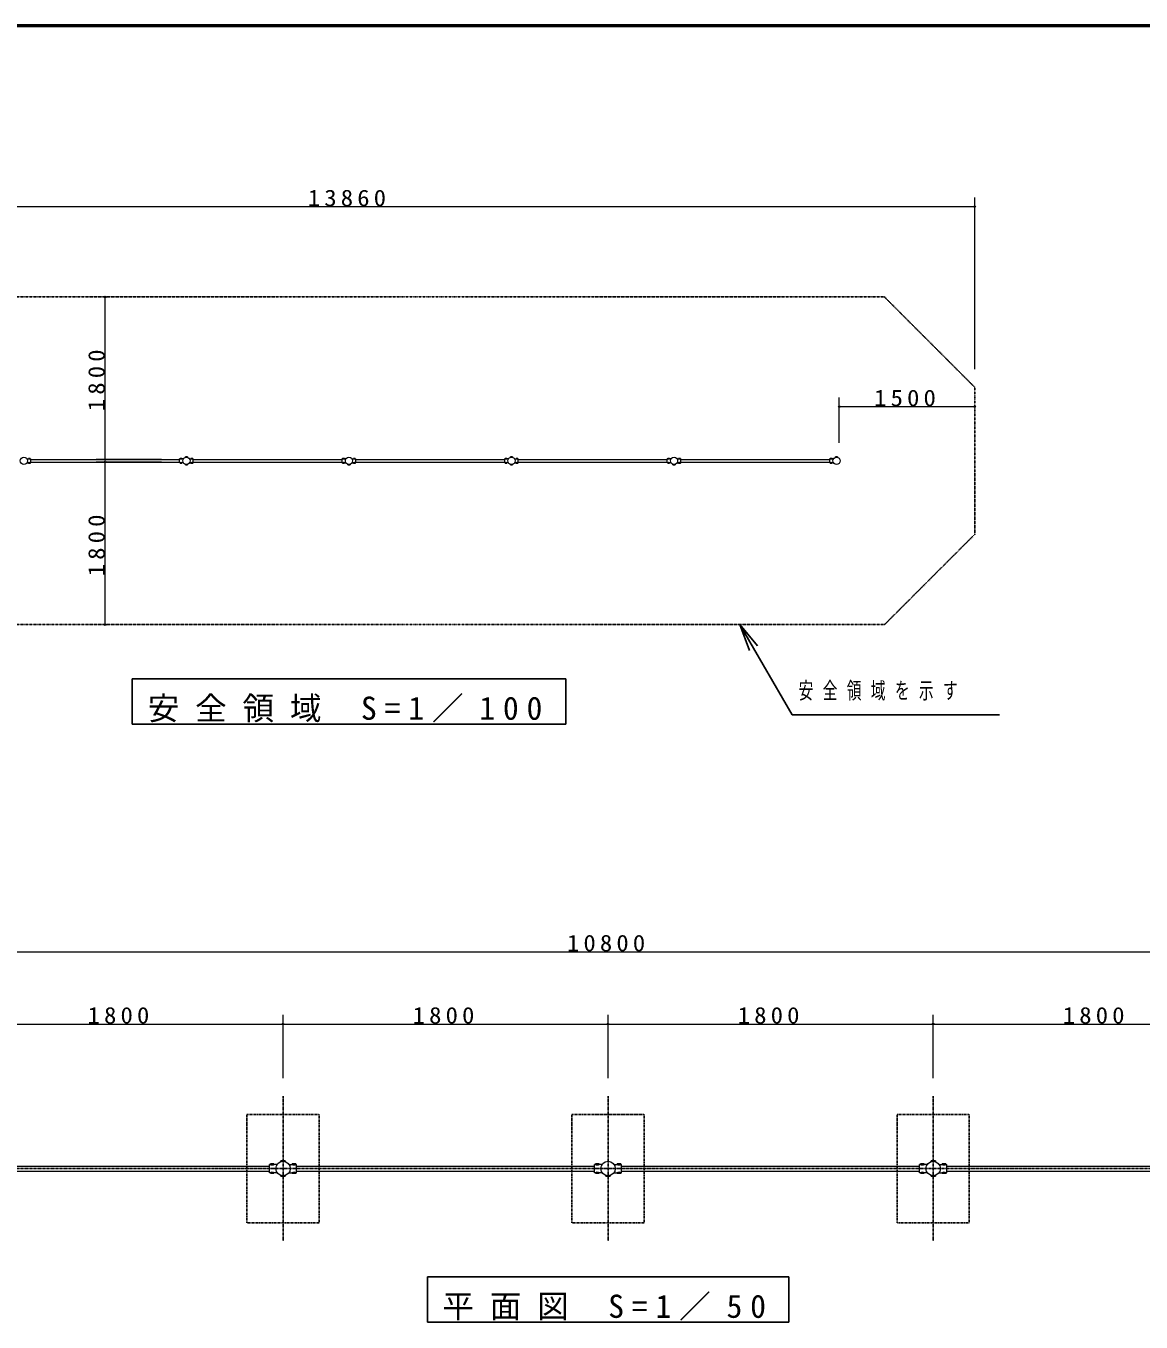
# Model space of a CAD drawing. Units: millimetres at full size, with parts at other scales. Extents: x -19540 to 26, y -986 to 13350.
# Drawn here: x -14732 to -8557, y 6175 to 13350 of the extents above; entities that cross this region are included whole.
import ezdxf

# ---------------------------------------------------------------- set-up
doc = ezdxf.new("R2010")
doc.units = ezdxf.units.MM
for name, pattern in [('USER2', [6, 3, -1, 1, -1]), ('USER3', [8, 3, -1, 1, -1, 1, -1]), ('USER4', [8, 5, -3])]:
    doc.linetypes.add(name, pattern=pattern)
for name, color, linetype, lineweight in [('A3図枠', 7, 'Continuous', 25), ('線', 7, 'Continuous', 13), ('補助', 2, 'Continuous', 25)]:
    doc.layers.add(name, color=color, linetype=linetype, lineweight=lineweight)
doc.styles.add('ＭＳ ゴシック', font='')
doc.styles.get('ＭＳ ゴシック').set_extended_font_data('MS Gothic')

# ---------------------------------------------------------------- blocks, each defined once
blk = doc.blocks.new('dimension_origin')
at = {"color": 0, "linetype": 'Continuous', "lineweight": -2}
blk.add_circle((0, 0), 1.25, dxfattribs=at)

msp = doc.modelspace()

# ---------------------------------------------------------------- linework, layer by layer
at = {"layer": 'A3図枠', "lineweight": 50}
msp.add_line((0, 13350), (-19250, 13350), dxfattribs=at)
at = {"layer": '線', "color": 2, "linetype": 'USER3', "lineweight": 25}
for p, q in [((-15908.386, 11849.512), (-9978.136, 11849.512)), ((-9978.136, 11849.512), (-9478.136, 11349.512)), ((-9478.136, 10535.512), (-9478.136, 11349.512)), ((-9478.136, 10535.512), (-9978.136, 10035.512)), ((-15908.386, 10035.512), (-9978.136, 10035.512))]:
    msp.add_line(p, q, dxfattribs=at)
at = {"layer": '線'}
for p, q in [((-14726.898, 10954.012), (-14718.261, 10954.012)), ((-14726.898, 10931.012), (-14718.261, 10931.012)), ((-14708.261, 10954.012), (-14705.761, 10954.012)), ((-14708.261, 10931.012), (-14705.761, 10931.012)), ((-14705.761, 10931.012), (-14705.761, 10954.012)), ((-14705.761, 10949.512), (-13880.761, 10949.512)), ((-14705.761, 10935.512), (-13880.761, 10935.512)), ((-13878.261, 10954.012), (-13880.761, 10954.012)), ((-13880.761, 10931.012), (-13880.761, 10954.012)), ((-13878.261, 10931.012), (-13880.761, 10931.012)), ((-13859.624, 10954.012), (-13868.261, 10954.012)), ((-13859.624, 10931.012), (-13868.261, 10931.012)), ((-13826.898, 10954.012), (-13818.261, 10954.012)), ((-13826.898, 10931.012), (-13818.261, 10931.012)), ((-13808.261, 10954.012), (-13805.761, 10954.012)), ((-13808.261, 10931.012), (-13805.761, 10931.012)), ((-13805.761, 10931.012), (-13805.761, 10954.012)), ((-13805.761, 10949.512), (-12980.761, 10949.512)), ((-13805.761, 10935.512), (-12980.761, 10935.512)), ((-12978.261, 10954.012), (-12980.761, 10954.012)), ((-12980.761, 10931.012), (-12980.761, 10954.012)), ((-12978.261, 10931.012), (-12980.761, 10931.012)), ((-12959.624, 10954.012), (-12968.261, 10954.012)), ((-12959.624, 10931.012), (-12968.261, 10931.012)), ((-12926.898, 10954.012), (-12918.261, 10954.012)), ((-12926.898, 10931.012), (-12918.261, 10931.012)), ((-12908.261, 10954.012), (-12905.761, 10954.012)), ((-12908.261, 10931.012), (-12905.761, 10931.012)), ((-12905.761, 10931.012), (-12905.761, 10954.012)), ((-12905.761, 10949.512), (-12080.761, 10949.512)), ((-12905.761, 10935.512), (-12080.761, 10935.512)), ((-12078.261, 10954.012), (-12080.761, 10954.012)), ((-12080.761, 10931.012), (-12080.761, 10954.012)), ((-12078.261, 10931.012), (-12080.761, 10931.012)), ((-12059.624, 10954.012), (-12068.261, 10954.012)), ((-12059.624, 10931.012), (-12068.261, 10931.012)), ((-12026.898, 10954.012), (-12018.261, 10954.012)), ((-12026.898, 10931.012), (-12018.261, 10931.012)), ((-12008.261, 10954.012), (-12005.761, 10954.012)), ((-12008.261, 10931.012), (-12005.761, 10931.012)), ((-12005.761, 10931.012), (-12005.761, 10954.012)), ((-12005.761, 10949.512), (-11180.761, 10949.512)), ((-12005.761, 10935.512), (-11180.761, 10935.512)), ((-11178.261, 10954.012), (-11180.761, 10954.012)), ((-11180.761, 10931.012), (-11180.761, 10954.012)), ((-11178.261, 10931.012), (-11180.761, 10931.012)), ((-11159.624, 10954.012), (-11168.261, 10954.012)), ((-11159.624, 10931.012), (-11168.261, 10931.012)), ((-11126.898, 10954.012), (-11118.261, 10954.012)), ((-11126.898, 10931.012), (-11118.261, 10931.012)), ((-11108.261, 10954.012), (-11105.761, 10954.012)), ((-11108.261, 10931.012), (-11105.761, 10931.012)), ((-11105.761, 10931.012), (-11105.761, 10954.012)), ((-11105.761, 10949.512), (-10280.761, 10949.512)), ((-11105.761, 10935.512), (-10280.761, 10935.512)), ((-10278.261, 10954.012), (-10280.761, 10954.012)), ((-10280.761, 10931.012), (-10280.761, 10954.012)), ((-10278.261, 10931.012), (-10280.761, 10931.012)), ((-10259.624, 10954.012), (-10268.261, 10954.012)), ((-10259.624, 10931.012), (-10268.261, 10931.012)), ((-15033.386, 7038.712), (-13383.386, 7038.712)), ((-13378.386, 7047.712), (-13383.386, 7047.712)), ((-13383.386, 7001.712), (-13383.386, 7047.712)), ((-13341.112, 7047.712), (-13358.386, 7047.712)), ((-13275.66, 7047.712), (-13258.386, 7047.712)), ((-13238.386, 7047.712), (-13233.386, 7047.712)), ((-13233.386, 7001.712), (-13233.386, 7047.712)), ((-13233.386, 7038.712), (-11583.386, 7038.712)), ((-11578.386, 7047.712), (-11583.386, 7047.712)), ((-11583.386, 7001.712), (-11583.386, 7047.712)), ((-11541.112, 7047.712), (-11558.386, 7047.712)), ((-11475.66, 7047.712), (-11458.386, 7047.712)), ((-11438.386, 7047.712), (-11433.386, 7047.712)), ((-11433.386, 7001.712), (-11433.386, 7047.712)), ((-11433.386, 7038.712), (-9783.386, 7038.712)), ((-9778.386, 7047.712), (-9783.386, 7047.712)), ((-9783.386, 7001.712), (-9783.386, 7047.712)), ((-9741.112, 7047.712), (-9758.386, 7047.712)), ((-9675.66, 7047.712), (-9658.386, 7047.712)), ((-9638.386, 7047.712), (-9633.386, 7047.712)), ((-9633.386, 7001.712), (-9633.386, 7047.712)), ((-9633.386, 7038.712), (-7983.386, 7038.712)), ((-15033.386, 7010.712), (-13383.386, 7010.712)), ((-13378.386, 7001.712), (-13383.386, 7001.712)), ((-13341.112, 7001.712), (-13358.386, 7001.712)), ((-13275.66, 7001.712), (-13258.386, 7001.712)), ((-13238.386, 7001.712), (-13233.386, 7001.712)), ((-13233.386, 7010.712), (-11583.386, 7010.712)), ((-11578.386, 7001.712), (-11583.386, 7001.712)), ((-11541.112, 7001.712), (-11558.386, 7001.712)), ((-11475.66, 7001.712), (-11458.386, 7001.712)), ((-11438.386, 7001.712), (-11433.386, 7001.712)), ((-11433.386, 7010.712), (-9783.386, 7010.712)), ((-9778.386, 7001.712), (-9783.386, 7001.712)), ((-9741.112, 7001.712), (-9758.386, 7001.712)), ((-9675.66, 7001.712), (-9658.386, 7001.712)), ((-9638.386, 7001.712), (-9633.386, 7001.712)), ((-9633.386, 7010.712), (-7983.386, 7010.712))]:
    msp.add_line(p, q, dxfattribs=at)
at = {"layer": '線', "color": 2, "lineweight": 25}
for p, q in [((-14718.261, 10955.512), (-14718.261, 10954.012)), ((-14718.261, 10955.512), (-14708.261, 10955.512)), ((-14718.261, 10929.512), (-14718.261, 10931.012)), ((-14718.261, 10929.512), (-14708.261, 10929.512)), ((-14708.261, 10955.512), (-14708.261, 10954.012)), ((-14708.261, 10929.512), (-14708.261, 10931.012)), ((-13878.261, 10955.512), (-13878.261, 10954.012)), ((-13868.261, 10955.512), (-13878.261, 10955.512)), ((-13878.261, 10929.512), (-13878.261, 10931.012)), ((-13868.261, 10929.512), (-13878.261, 10929.512)), ((-13868.261, 10955.512), (-13868.261, 10954.012)), ((-13868.261, 10929.512), (-13868.261, 10931.012)), ((-13849.256, 10964.012), (-13837.266, 10964.012)), ((-13849.256, 10964.012), (-13849.256, 10961.592)), ((-13849.256, 10921.012), (-13849.256, 10923.432)), ((-13849.256, 10921.012), (-13837.266, 10921.012)), ((-13837.266, 10964.012), (-13837.266, 10961.592)), ((-13837.266, 10921.012), (-13837.266, 10923.432)), ((-13818.261, 10955.512), (-13818.261, 10954.012)), ((-13818.261, 10955.512), (-13808.261, 10955.512)), ((-13818.261, 10929.512), (-13818.261, 10931.012)), ((-13818.261, 10929.512), (-13808.261, 10929.512)), ((-13808.261, 10955.512), (-13808.261, 10954.012)), ((-13808.261, 10929.512), (-13808.261, 10931.012)), ((-12978.261, 10955.512), (-12978.261, 10954.012)), ((-12968.261, 10955.512), (-12978.261, 10955.512)), ((-12978.261, 10929.512), (-12978.261, 10931.012)), ((-12968.261, 10929.512), (-12978.261, 10929.512)), ((-12968.261, 10955.512), (-12968.261, 10954.012)), ((-12968.261, 10929.512), (-12968.261, 10931.012)), ((-12949.256, 10921.012), (-12949.256, 10923.432)), ((-12949.256, 10921.012), (-12937.266, 10921.012)), ((-12937.266, 10921.012), (-12937.266, 10923.432)), ((-12918.261, 10955.512), (-12918.261, 10954.012)), ((-12918.261, 10955.512), (-12908.261, 10955.512)), ((-12918.261, 10929.512), (-12918.261, 10931.012)), ((-12918.261, 10929.512), (-12908.261, 10929.512)), ((-12908.261, 10955.512), (-12908.261, 10954.012)), ((-12908.261, 10929.512), (-12908.261, 10931.012)), ((-12078.261, 10955.512), (-12078.261, 10954.012)), ((-12068.261, 10955.512), (-12078.261, 10955.512)), ((-12078.261, 10929.512), (-12078.261, 10931.012)), ((-12068.261, 10929.512), (-12078.261, 10929.512)), ((-12068.261, 10955.512), (-12068.261, 10954.012)), ((-12068.261, 10929.512), (-12068.261, 10931.012)), ((-12049.256, 10964.012), (-12037.266, 10964.012)), ((-12049.256, 10964.012), (-12049.256, 10961.592)), ((-12049.256, 10921.012), (-12049.256, 10923.432)), ((-12049.256, 10921.012), (-12037.266, 10921.012)), ((-12037.266, 10964.012), (-12037.266, 10961.592)), ((-12037.266, 10921.012), (-12037.266, 10923.432)), ((-12018.261, 10955.512), (-12018.261, 10954.012)), ((-12018.261, 10955.512), (-12008.261, 10955.512)), ((-12018.261, 10929.512), (-12018.261, 10931.012)), ((-12018.261, 10929.512), (-12008.261, 10929.512)), ((-12008.261, 10955.512), (-12008.261, 10954.012)), ((-12008.261, 10929.512), (-12008.261, 10931.012)), ((-11178.261, 10955.512), (-11178.261, 10954.012)), ((-11168.261, 10955.512), (-11178.261, 10955.512)), ((-11178.261, 10929.512), (-11178.261, 10931.012)), ((-11168.261, 10929.512), (-11178.261, 10929.512)), ((-11168.261, 10955.512), (-11168.261, 10954.012)), ((-11168.261, 10929.512), (-11168.261, 10931.012)), ((-11149.256, 10921.012), (-11149.256, 10923.432)), ((-11149.256, 10921.012), (-11137.266, 10921.012)), ((-11137.266, 10921.012), (-11137.266, 10923.432)), ((-11118.261, 10955.512), (-11118.261, 10954.012)), ((-11118.261, 10955.512), (-11108.261, 10955.512)), ((-11118.261, 10929.512), (-11118.261, 10931.012)), ((-11118.261, 10929.512), (-11108.261, 10929.512)), ((-11108.261, 10955.512), (-11108.261, 10954.012)), ((-11108.261, 10929.512), (-11108.261, 10931.012)), ((-10278.261, 10955.512), (-10278.261, 10954.012)), ((-10268.261, 10955.512), (-10278.261, 10955.512)), ((-10278.261, 10929.512), (-10278.261, 10931.012)), ((-10268.261, 10929.512), (-10278.261, 10929.512)), ((-10268.261, 10955.512), (-10268.261, 10954.012)), ((-10268.261, 10929.512), (-10268.261, 10931.012)), ((-10237.266, 10964.012), (-10249.256, 10964.012)), ((-10249.256, 10964.012), (-10249.256, 10961.592)), ((-10237.266, 10964.012), (-10237.266, 10961.592)), ((-13378.386, 7050.712), (-13378.386, 7047.712)), ((-13358.386, 7050.712), (-13378.386, 7050.712)), ((-13358.386, 7050.712), (-13358.386, 7047.712)), ((-13320.376, 7067.712), (-13296.396, 7067.712)), ((-13320.376, 7067.712), (-13320.376, 7062.873)), ((-13296.396, 7067.712), (-13296.396, 7062.873)), ((-13258.386, 7050.712), (-13258.386, 7047.712)), ((-13258.386, 7050.712), (-13238.386, 7050.712)), ((-13238.386, 7050.712), (-13238.386, 7047.712)), ((-11578.386, 7050.712), (-11578.386, 7047.712)), ((-11558.386, 7050.712), (-11578.386, 7050.712)), ((-11558.386, 7050.712), (-11558.386, 7047.712)), ((-11458.386, 7050.712), (-11458.386, 7047.712)), ((-11458.386, 7050.712), (-11438.386, 7050.712)), ((-11438.386, 7050.712), (-11438.386, 7047.712)), ((-9778.386, 7050.712), (-9778.386, 7047.712)), ((-9758.386, 7050.712), (-9778.386, 7050.712)), ((-9758.386, 7050.712), (-9758.386, 7047.712)), ((-9720.376, 7067.712), (-9696.396, 7067.712)), ((-9720.376, 7067.712), (-9720.376, 7062.873)), ((-9696.396, 7067.712), (-9696.396, 7062.873)), ((-9658.386, 7050.712), (-9658.386, 7047.712)), ((-9658.386, 7050.712), (-9638.386, 7050.712)), ((-9638.386, 7050.712), (-9638.386, 7047.712)), ((-13378.386, 6998.712), (-13378.386, 7001.712)), ((-13358.386, 6998.712), (-13378.386, 6998.712)), ((-13358.386, 6998.712), (-13358.386, 7001.712)), ((-13320.376, 6981.712), (-13320.376, 6986.551)), ((-13320.376, 6981.712), (-13296.396, 6981.712)), ((-13296.396, 6981.712), (-13296.396, 6986.551)), ((-13258.386, 6998.712), (-13258.386, 7001.712)), ((-13258.386, 6998.712), (-13238.386, 6998.712)), ((-13238.386, 6998.712), (-13238.386, 7001.712)), ((-11578.386, 6998.712), (-11578.386, 7001.712)), ((-11558.386, 6998.712), (-11578.386, 6998.712)), ((-11558.386, 6998.712), (-11558.386, 7001.712)), ((-11520.376, 6981.712), (-11520.376, 6986.551)), ((-11520.376, 6981.712), (-11496.396, 6981.712)), ((-11496.396, 6981.712), (-11496.396, 6986.551)), ((-11458.386, 6998.712), (-11458.386, 7001.712)), ((-11458.386, 6998.712), (-11438.386, 6998.712)), ((-11438.386, 6998.712), (-11438.386, 7001.712)), ((-9778.386, 6998.712), (-9778.386, 7001.712)), ((-9758.386, 6998.712), (-9778.386, 6998.712)), ((-9758.386, 6998.712), (-9758.386, 7001.712)), ((-9720.376, 6981.712), (-9720.376, 6986.551)), ((-9720.376, 6981.712), (-9696.396, 6981.712)), ((-9696.396, 6981.712), (-9696.396, 6986.551)), ((-9658.386, 6998.712), (-9658.386, 7001.712)), ((-9658.386, 6998.712), (-9638.386, 6998.712)), ((-9638.386, 6998.712), (-9638.386, 7001.712))]:
    msp.add_line(p, q, dxfattribs=at)
at = {"layer": '線', "color": 20, "linetype": 'USER2', "lineweight": 25}
for p, q in [((-13308.386, 7424.712), (-13308.386, 6624.712)), ((-11508.386, 7424.712), (-11508.386, 6624.712)), ((-9708.386, 7424.712), (-9708.386, 6624.712)), ((-17208.386, 7024.712), (-5808.386, 7024.712))]:
    msp.add_line(p, q, dxfattribs=at)
at = {"layer": '線', "color": 4, "linetype": 'USER4', "lineweight": 25}
for points in [[(-13508.386, 7324.712), (-13108.386, 7324.712), (-13108.386, 6724.712), (-13508.386, 6724.712)], [(-11708.386, 7324.712), (-11308.386, 7324.712), (-11308.386, 6724.712), (-11708.386, 6724.712)], [(-9908.386, 7324.712), (-9508.386, 7324.712), (-9508.386, 6724.712), (-9908.386, 6724.712)]]:
    msp.add_lwpolyline(points, close=True, dxfattribs=at)
at = {"layer": '線'}
for centre, radius in [((-14743.261, 10942.512), 20), ((-13843.261, 10942.512), 20), ((-12943.261, 10942.512), 20), ((-12043.261, 10942.512), 20), ((-11143.261, 10942.512), 20), ((-10243.261, 10942.512), 20), ((-13308.386, 7024.712), 40), ((-11508.386, 7024.712), 40), ((-9708.386, 7024.712), 40)]:
    msp.add_circle(centre, radius, dxfattribs=at)
at = {"layer": '線', "color": 2, "lineweight": 25}
for centre, radius, start, end in [((-14713.261, 10962.261), 9.517, 240.65936, 299.34064), ((-14713.261, 10922.764), 9.517, 60.65936, 119.34064), ((-13873.261, 10962.261), 9.517, 240.65936, 299.34064), ((-13873.261, 10922.764), 9.517, 60.65936, 119.34064), ((-13813.261, 10962.261), 9.517, 240.65936, 299.34064), ((-13813.261, 10922.764), 9.517, 60.65936, 119.34064), ((-12973.261, 10962.261), 9.517, 240.65936, 299.34064), ((-12973.261, 10922.764), 9.517, 60.65936, 119.34064), ((-12913.261, 10962.261), 9.517, 240.65936, 299.34064), ((-12913.261, 10922.764), 9.517, 60.65936, 119.34064), ((-12073.261, 10962.261), 9.517, 240.65936, 299.34064), ((-12073.261, 10922.764), 9.517, 60.65936, 119.34064), ((-12013.261, 10962.261), 9.517, 240.65936, 299.34064), ((-12013.261, 10922.764), 9.517, 60.65936, 119.34064), ((-11173.261, 10962.261), 9.517, 240.65936, 299.34064), ((-11173.261, 10922.764), 9.517, 60.65936, 119.34064), ((-11113.261, 10962.261), 9.517, 240.65936, 299.34064), ((-11113.261, 10922.764), 9.517, 60.65936, 119.34064), ((-10273.261, 10962.261), 9.517, 240.65936, 299.34064), ((-10273.261, 10922.764), 9.517, 60.65936, 119.34064), ((-13368.386, 7064.209), 19.034, 240.65936, 299.34064), ((-13248.386, 7064.209), 19.034, 240.65936, 299.34064), ((-11568.386, 7064.209), 19.034, 240.65936, 299.34064), ((-11448.386, 7064.209), 19.034, 240.65936, 299.34064), ((-9768.386, 7064.209), 19.034, 240.65936, 299.34064), ((-9648.386, 7064.209), 19.034, 240.65936, 299.34064), ((-13368.386, 6985.215), 19.034, 60.65936, 119.34064), ((-13248.386, 6985.215), 19.034, 60.65936, 119.34064), ((-11568.386, 6985.215), 19.034, 60.65936, 119.34064), ((-11448.386, 6985.215), 19.034, 60.65936, 119.34064), ((-9768.386, 6985.215), 19.034, 60.65936, 119.34064), ((-9648.386, 6985.215), 19.034, 60.65936, 119.34064)]:
    msp.add_arc(centre, radius, start, end, dxfattribs=at)
at = {"layer": '補助', "lineweight": 13}
for p, q in [((-16408.386, 12349.512), (-9478.136, 12349.512)), ((-9478.136, 11449.512), (-9478.136, 12399.512)), ((-14293.261, 10949.512), (-14293.261, 11849.512)), ((-10228.136, 11042.512), (-10228.136, 11292.512)), ((-10228.136, 11242.512), (-9478.136, 11242.512)), ((-13980.761, 10935.512), (-14343.286, 10935.512)), ((-13980.761, 10949.512), (-14343.261, 10949.512)), ((-14293.286, 10035.512), (-14293.286, 10935.512)), ((-16908.386, 8224.712), (-6108.386, 8224.712)), ((-15108.386, 7824.712), (-13308.386, 7824.712)), ((-13308.386, 7524.712), (-13308.386, 7874.712)), ((-13308.386, 7524.712), (-13308.386, 7874.712)), ((-13308.386, 7824.712), (-11508.386, 7824.712)), ((-11508.386, 7524.712), (-11508.386, 7874.712)), ((-11508.386, 7524.712), (-11508.386, 7874.712)), ((-11508.386, 7824.712), (-9708.386, 7824.712)), ((-9708.386, 7524.712), (-9708.386, 7874.712)), ((-9708.386, 7524.712), (-9708.386, 7874.712)), ((-9708.386, 7824.712), (-7908.386, 7824.712))]:
    msp.add_line(p, q, dxfattribs=at)
at = {"layer": '補助'}
for p, q in [((-10724.787, 9893.108), (-10778.136, 10035.512)), ((-10681.485, 9918.108), (-10778.136, 10035.512)), ((-10778.136, 10035.512), (-10703.136, 9905.608)), ((-10703.136, 9905.608), (-10489.461, 9535.512)), ((-10489.461, 9535.512), (-10439.461, 9535.512)), ((-10439.461, 9535.512), (-9340.765, 9535.512))]:
    msp.add_line(p, q, dxfattribs=at)
for points in [[(-14143.261, 9735.512), (-14143.261, 9485.512), (-11743.261, 9485.512), (-11743.261, 9735.512)], [(-12508.386, 6424.712), (-12508.386, 6174.712), (-10508.386, 6174.712), (-10508.386, 6424.712)]]:
    msp.add_lwpolyline(points, close=True, dxfattribs=at)

# ---------------------------------------------------------------- block references
at = {"layer": '補助', "lineweight": 13, "xscale": 3.33, "yscale": 3.33}
for p, rotation in [((-9478.136, 12349.512), 180), ((-14293.261, 11849.512), 270), ((-9478.136, 11242.512), 180), ((-14293.286, 10935.512), 270), ((-14293.261, 10949.512), 90), ((-14293.286, 10035.512), 90), ((-13308.386, 7824.712), 180), ((-11508.386, 7824.712), 180), ((-9708.386, 7824.712), 180)]:
    msp.add_blockref('dimension_origin', p, dxfattribs=dict(at, rotation=rotation))
for p in [(-10228.136, 11242.512), (-13308.386, 7824.712), (-11508.386, 7824.712), (-9708.386, 7824.712)]:
    msp.add_blockref('dimension_origin', p, dxfattribs=at)

# ---------------------------------------------------------------- texts
at = {"layer": '補助', "style": 'ＭＳ ゴシック'}
for s, insert, char_height, attachment_point in [('\\T1.33;\\W1.1;13860', (-12943.261, 12350.512), 91.64, 8), ('\\T1.33;\\W1.1;1500', (-9853.136, 11243.512), 91.64, 8), ('\\T1.64;\\W0.65;安全領域を示す', (-10453.211, 9716.762), 91.64, 1), ('\\T1.5;安全領域\\~S=1／100', (-12943.261, 9493.845), 128.3, 8), ('\\T1.33;\\W1.1;10800', (-11508.386, 8225.712), 91.64, 8), ('\\T1.33;\\W1.1;1800', (-14208.386, 7825.712), 91.64, 8), ('\\T1.33;\\W1.1;1800', (-12408.386, 7825.712), 91.64, 8), ('\\T1.33;\\W1.1;1800', (-10608.386, 7825.712), 91.64, 8), ('\\T1.33;\\W1.1;1800', (-8808.386, 7825.712), 91.64, 8), ('\\T1.5;平面図\\~S=1／50', (-11508.386, 6183.045), 128.3, 8)]:
    msp.add_mtext(s, dxfattribs=dict(at, insert=insert, char_height=char_height, attachment_point=attachment_point))
at = {"layer": '補助', "char_height": 91.64, "attachment_point": 8, "rotation": 90, "style": 'ＭＳ ゴシック'}
for insert in [(-14294.261, 11399.512), (-14294.286, 10485.512)]:
    msp.add_mtext('\\T1.33;\\W1.1;1800', dxfattribs=dict(at, insert=insert))

doc.saveas('drawing.dxf')
